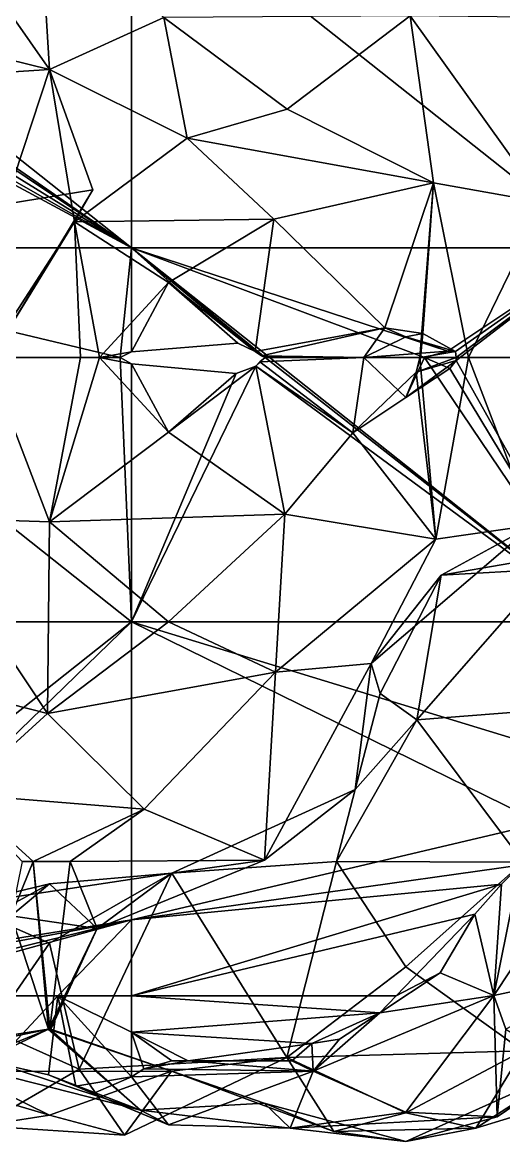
# Model space of a CAD drawing. Extents: x 290095 to 295679, y 4553756 to 4561441.
# Drawn here: x 295108.4 to 295159.5, y 4559572.1 to 4559690.8 of the extents above; entities that cross this region are included whole.
import ezdxf

# ---------------------------------------------------------------- set-up
doc = ezdxf.new("R2010")
doc.units = 0
doc.layers.add('Au_ppm_Pref_-_0_5', color=7, linetype='CONTINUOUS')

msp = doc.modelspace()

# ---------------------------------------------------------------- linework, layer by layer
at = {"layer": 'Au_ppm_Pref_-_0_5'}
for points in [[(295120, 4559666.93, 1892.33), (295081.18, 4559693.82, 1886.06), (295070, 4559706.61, 1882.88)], [(295070, 4559706.61, 1882.88), (295120, 4559706.61, 1879.09), (295120, 4559666.93, 1892.33)], [(295098.71, 4559703.86, 1881.14), (295111.29, 4559685.85, 1881.07), (295110.01, 4559706.68, 1878.78)], [(295123.42, 4559691.35, 1877.44), (295110.01, 4559706.68, 1878.78), (295111.29, 4559685.85, 1881.07)], [(295120, 4559706.61, 1879.09), (295170, 4559706.61, 1889.32), (295170, 4559666.93, 1887.9)], [(295170, 4559666.93, 1887.9), (295120, 4559666.93, 1892.33), (295120, 4559706.61, 1879.09)], [(295090.72, 4559690.91, 1882.77), (295111.29, 4559685.85, 1881.07), (295098.71, 4559703.86, 1881.14)], [(295120, 4559666.93, 1892.33), (295081.18, 4559692.96, 1886.29), (295081.18, 4559693.82, 1886.06)], [(295120, 4559666.93, 1892.33), (295081.18, 4559690.91, 1886.85), (295081.18, 4559692.96, 1886.29)], [(295149.56, 4559691.53, 1877.06), (295123.42, 4559691.35, 1877.44), (295136.51, 4559681.63, 1879.67)], [(295149.56, 4559691.53, 1877.06), (295136.51, 4559681.63, 1879.67), (295152.01, 4559673.81, 1883.41)], [(295161.85, 4559691.4, 1870.7), (295149.56, 4559691.53, 1877.06), (295163.74, 4559671.74, 1877.46)], [(295163.74, 4559671.74, 1877.46), (295149.56, 4559691.53, 1877.06), (295152.01, 4559673.81, 1883.41)], [(295078.98, 4559690.32, 1887.07), (295120, 4559666.93, 1892.33), (295077.36, 4559689.88, 1887.23)], [(295120, 4559666.93, 1892.33), (295078.98, 4559690.32, 1887.07), (295081.18, 4559690.91, 1886.85)], [(295090.72, 4559690.91, 1882.77), (295096.45, 4559684.9, 1877.76), (295111.29, 4559685.85, 1881.07)], [(295123.42, 4559691.35, 1877.44), (295111.29, 4559685.85, 1881.07), (295125.9, 4559678.54, 1883.64)], [(295123.42, 4559691.35, 1877.44), (295125.9, 4559678.54, 1883.64), (295136.51, 4559681.63, 1879.67)], [(295120, 4559666.93, 1892.33), (295070, 4559666.93, 1893.68), (295077.36, 4559689.88, 1887.23)], [(295096.45, 4559684.9, 1877.76), (295106.61, 4559671.54, 1877.34), (295111.29, 4559685.85, 1881.07)], [(295106.61, 4559671.54, 1877.34), (295115.88, 4559673.09, 1882.77), (295111.29, 4559685.85, 1881.07)], [(295115.88, 4559673.09, 1882.77), (295113.95, 4559669.66, 1887.72), (295111.29, 4559685.85, 1881.07)], [(295111.29, 4559685.85, 1881.07), (295113.95, 4559669.66, 1887.72), (295125.9, 4559678.54, 1883.64)], [(295152.01, 4559673.81, 1883.41), (295136.51, 4559681.63, 1879.67), (295125.9, 4559678.54, 1883.64)], [(295135.09, 4559669.96, 1887.14), (295125.9, 4559678.54, 1883.64), (295113.95, 4559669.66, 1887.72)], [(295152.01, 4559673.81, 1883.41), (295125.9, 4559678.54, 1883.64), (295135.09, 4559669.96, 1887.14)], [(295152.01, 4559673.81, 1883.41), (295135.09, 4559669.96, 1887.14), (295146.87, 4559658.44, 1888.71)], [(295152.01, 4559673.81, 1883.41), (295146.87, 4559658.44, 1888.71), (295150.91, 4559657.83, 1888.71)], [(295150.91, 4559657.83, 1888.71), (295150.56, 4559655.28, 1888.02), (295152.01, 4559673.81, 1883.41)], [(295155.75, 4559655.28, 1881.79), (295152.01, 4559673.81, 1883.41), (295150.56, 4559655.28, 1888.02)], [(295163.74, 4559671.74, 1877.46), (295152.01, 4559673.81, 1883.41), (295155.75, 4559655.28, 1881.79)], [(295106.54, 4559657.54, 1882.01), (295113.95, 4559669.66, 1887.72), (295115.88, 4559673.09, 1882.77)], [(295106.54, 4559657.54, 1882.01), (295115.88, 4559673.09, 1882.77), (295106.61, 4559671.54, 1877.34)], [(295155.75, 4559655.28, 1881.79), (295168.23, 4559655.28, 1875.46), (295163.74, 4559671.74, 1877.46)], [(295106.54, 4559657.54, 1882.01), (295104.62, 4559655.28, 1885.92), (295113.95, 4559669.66, 1887.72)], [(295104.62, 4559655.28, 1885.92), (295114.58, 4559655.28, 1888.71), (295113.95, 4559669.66, 1887.72)], [(295113.95, 4559669.66, 1887.72), (295123.91, 4559663.23, 1891.36), (295135.09, 4559669.96, 1887.14)], [(295113.95, 4559669.66, 1887.72), (295116.59, 4559655.28, 1892.15), (295123.91, 4559663.23, 1891.36)], [(295114.58, 4559655.28, 1888.71), (295116.59, 4559655.28, 1892.15), (295113.95, 4559669.66, 1887.72)], [(295133.12, 4559655.91, 1892.75), (295135.09, 4559669.96, 1887.14), (295123.91, 4559663.23, 1891.36)], [(295146.87, 4559658.44, 1888.71), (295135.09, 4559669.96, 1887.14), (295133.12, 4559655.91, 1892.75)], [(295070, 4559666.93, 1893.68), (295118.8, 4559655.28, 1892.27), (295120, 4559627.24, 1892)], [(295070, 4559666.93, 1893.68), (295120, 4559666.93, 1892.33), (295118.8, 4559655.28, 1892.27)], [(295120, 4559627.24, 1892), (295070, 4559627.24, 1888.21), (295070, 4559666.93, 1893.68)], [(295118.8, 4559655.28, 1892.27), (295120, 4559666.93, 1892.33), (295120, 4559655.88, 1892.24)], [(295131.26, 4559656.82, 1892.68), (295120, 4559666.93, 1892.33), (295133.12, 4559655.91, 1892.75)], [(295120, 4559666.93, 1892.33), (295134.18, 4559655.28, 1892.78), (295133.12, 4559655.91, 1892.75)], [(295120, 4559655.88, 1892.24), (295120, 4559666.93, 1892.33), (295131.26, 4559656.82, 1892.68)], [(295120, 4559666.93, 1892.33), (295170, 4559627.24, 1893.94), (295134.18, 4559655.28, 1892.78)], [(295151.06, 4559655.28, 1891.35), (295120, 4559666.93, 1892.33), (295153.56, 4559655.95, 1891.03)], [(295120, 4559666.93, 1892.33), (295151.06, 4559655.28, 1891.35), (295170, 4559627.24, 1893.94)], [(295120, 4559666.93, 1892.33), (295170, 4559666.93, 1887.9), (295153.56, 4559655.95, 1891.03)], [(295153.56, 4559655.95, 1891.03), (295170, 4559666.93, 1887.9), (295154.35, 4559655.92, 1890.96)], [(295154.35, 4559655.92, 1890.96), (295170, 4559666.93, 1887.9), (295154.43, 4559655.28, 1891.05)], [(295154.42, 4559654.96, 1891.1), (295170, 4559666.93, 1887.9), (295170, 4559627.24, 1893.94)], [(295154.43, 4559655.28, 1891.05), (295170, 4559666.93, 1887.9), (295154.42, 4559654.96, 1891.1)], [(295123.91, 4559663.23, 1891.36), (295116.59, 4559655.28, 1892.15), (295120, 4559655.88, 1892.24)], [(295131.26, 4559656.82, 1892.68), (295123.91, 4559663.23, 1891.36), (295120, 4559655.88, 1892.24)], [(295133.12, 4559655.91, 1892.75), (295123.91, 4559663.23, 1891.36), (295131.26, 4559656.82, 1892.68)], [(295146.87, 4559658.44, 1888.71), (295133.12, 4559655.91, 1892.75), (295133.78, 4559655.45, 1892.77)], [(295146.87, 4559658.44, 1888.71), (295133.78, 4559655.45, 1892.77), (295144.65, 4559655.28, 1890.81)], [(295146.87, 4559658.44, 1888.71), (295144.65, 4559655.28, 1890.81), (295149.11, 4559657.48, 1889.44)], [(295146.87, 4559658.44, 1888.71), (295149.11, 4559657.48, 1889.44), (295150.91, 4559657.83, 1888.71)], [(295144.65, 4559655.28, 1890.81), (295153.56, 4559655.95, 1891.03), (295149.11, 4559657.48, 1889.44)], [(295154.35, 4559655.92, 1890.96), (295150.91, 4559657.83, 1888.71), (295149.11, 4559657.48, 1889.44)], [(295153.56, 4559655.95, 1891.03), (295154.35, 4559655.92, 1890.96), (295149.11, 4559657.48, 1889.44)], [(295150.56, 4559655.28, 1888.02), (295150.91, 4559657.83, 1888.71), (295150.64, 4559655.28, 1888.71)], [(295154.35, 4559655.92, 1890.96), (295150.64, 4559655.28, 1888.71), (295150.91, 4559657.83, 1888.71)], [(295120, 4559655.88, 1892.24), (295116.59, 4559655.28, 1892.15), (295118.8, 4559655.28, 1892.27)], [(295133.12, 4559655.91, 1892.75), (295134.18, 4559655.28, 1892.78), (295133.78, 4559655.45, 1892.77)], [(295144.65, 4559655.28, 1890.81), (295151.06, 4559655.28, 1891.35), (295153.56, 4559655.95, 1891.03)], [(295154.35, 4559655.92, 1890.96), (295154.43, 4559655.28, 1891.05), (295150.64, 4559655.28, 1888.71)], [(295104.62, 4559655.28, 1885.92), (295097.25, 4559638.29, 1883.38), (295111.3, 4559637.86, 1888.23)], [(295104.62, 4559655.28, 1885.92), (295111.3, 4559637.86, 1888.23), (295114.58, 4559655.28, 1888.71)], [(295111.3, 4559637.86, 1888.23), (295123.91, 4559647.35, 1891.35), (295116.59, 4559655.28, 1892.15)], [(295111.3, 4559637.86, 1888.23), (295116.59, 4559655.28, 1892.15), (295114.58, 4559655.28, 1888.71)], [(295118.8, 4559655.28, 1892.27), (295116.59, 4559655.28, 1892.15), (295120, 4559654.6, 1892.23)], [(295116.59, 4559655.28, 1892.15), (295123.91, 4559647.35, 1891.35), (295120, 4559654.6, 1892.23)], [(295120, 4559627.24, 1892), (295118.8, 4559655.28, 1892.27), (295120, 4559654.6, 1892.23)], [(295133.2, 4559654.36, 1892.74), (295133.62, 4559654.82, 1892.76), (295134.18, 4559655.28, 1892.78)], [(295134.18, 4559655.28, 1892.78), (295170, 4559627.24, 1893.94), (295133.2, 4559654.36, 1892.74)], [(295133.2, 4559654.36, 1892.74), (295143.46, 4559647.29, 1888.71), (295133.62, 4559654.82, 1892.76)], [(295134.18, 4559655.28, 1892.78), (295133.62, 4559654.82, 1892.76), (295144.65, 4559655.28, 1890.81)], [(295133.62, 4559654.82, 1892.76), (295143.46, 4559647.29, 1888.71), (295144.65, 4559655.28, 1890.81)], [(295134.18, 4559655.28, 1892.78), (295144.65, 4559655.28, 1890.81), (295133.78, 4559655.45, 1892.77)], [(295143.46, 4559647.29, 1888.71), (295149.11, 4559651.05, 1890.11), (295144.65, 4559655.28, 1890.81)], [(295151.06, 4559655.28, 1891.35), (295144.65, 4559655.28, 1890.81), (295149.11, 4559651.05, 1890.11)], [(295149.11, 4559651.05, 1890.11), (295153.77, 4559654.12, 1891.29), (295151.06, 4559655.28, 1891.35)], [(295149.11, 4559651.05, 1890.11), (295154.42, 4559654.96, 1891.1), (295153.77, 4559654.12, 1891.29)], [(295150.19, 4559653.74, 1888.71), (295154.42, 4559654.96, 1891.1), (295149.11, 4559651.05, 1890.11)], [(295154.43, 4559655.28, 1891.05), (295154.42, 4559654.96, 1891.1), (295150.19, 4559653.74, 1888.71)], [(295154.43, 4559655.28, 1891.05), (295150.19, 4559653.74, 1888.71), (295150.64, 4559655.28, 1888.71)], [(295150.56, 4559655.28, 1888.02), (295150.19, 4559653.74, 1888.71), (295152.28, 4559635.99, 1882.92)], [(295150.19, 4559653.74, 1888.71), (295150.56, 4559655.28, 1888.02), (295150.64, 4559655.28, 1888.71)], [(295152.28, 4559635.99, 1882.92), (295155.75, 4559655.28, 1881.79), (295150.56, 4559655.28, 1888.02)], [(295170, 4559627.24, 1893.94), (295151.06, 4559655.28, 1891.35), (295153.77, 4559654.12, 1891.29)], [(295162.56, 4559637.5, 1877.12), (295155.75, 4559655.28, 1881.79), (295152.28, 4559635.99, 1882.92)], [(295153.77, 4559654.12, 1891.29), (295154.42, 4559654.96, 1891.1), (295170, 4559627.24, 1893.94)], [(295162.56, 4559637.5, 1877.12), (295168.23, 4559655.28, 1875.46), (295155.75, 4559655.28, 1881.79)], [(295120, 4559654.6, 1892.23), (295131.08, 4559653.58, 1892.65), (295120, 4559627.24, 1892)], [(295120, 4559654.6, 1892.23), (295123.91, 4559647.35, 1891.35), (295131.08, 4559653.58, 1892.65)], [(295131.08, 4559653.58, 1892.65), (295133.2, 4559654.36, 1892.74), (295120, 4559627.24, 1892)], [(295120, 4559627.24, 1892), (295133.2, 4559654.36, 1892.74), (295170, 4559627.24, 1893.94)], [(295131.08, 4559653.58, 1892.65), (295123.91, 4559647.35, 1891.35), (295133.2, 4559654.36, 1892.74)], [(295133.2, 4559654.36, 1892.74), (295123.91, 4559647.35, 1891.35), (295136.27, 4559638.66, 1888.2)], [(295136.27, 4559638.66, 1888.2), (295143.46, 4559647.29, 1888.71), (295133.2, 4559654.36, 1892.74)], [(295150.19, 4559653.74, 1888.71), (295149.11, 4559651.05, 1890.11), (295143.46, 4559647.29, 1888.71)], [(295152.28, 4559635.99, 1882.92), (295150.19, 4559653.74, 1888.71), (295143.46, 4559647.29, 1888.71)], [(295111.3, 4559637.86, 1888.23), (295136.27, 4559638.66, 1888.2), (295123.91, 4559647.35, 1891.35)], [(295152.28, 4559635.99, 1882.92), (295143.46, 4559647.29, 1888.71), (295136.27, 4559638.66, 1888.2)], [(295097.25, 4559638.29, 1883.38), (295091.48, 4559622.5, 1882.39), (295111.07, 4559617.5, 1885.09)], [(295097.25, 4559638.29, 1883.38), (295111.07, 4559617.5, 1885.09), (295111.3, 4559637.86, 1888.23)], [(295111.3, 4559637.86, 1888.23), (295123.91, 4559627.22, 1886.18), (295136.27, 4559638.66, 1888.2)], [(295135.26, 4559621.9, 1882.46), (295136.27, 4559638.66, 1888.2), (295123.91, 4559627.22, 1886.18)], [(295135.26, 4559621.9, 1882.46), (295152.28, 4559635.99, 1882.92), (295136.27, 4559638.66, 1888.2)], [(295123.91, 4559627.22, 1886.18), (295111.3, 4559637.86, 1888.23), (295111.07, 4559617.5, 1885.09)], [(295145.41, 4559622.83, 1875.56), (295162.56, 4559637.5, 1877.12), (295152.28, 4559635.99, 1882.92)], [(295162.56, 4559637.5, 1877.12), (295145.41, 4559622.83, 1875.56), (295152.84, 4559632.17, 1870.89)], [(295175.01, 4559636.01, 1870.9), (295162.56, 4559637.5, 1877.12), (295152.84, 4559632.17, 1870.89)], [(295145.41, 4559622.83, 1875.56), (295152.28, 4559635.99, 1882.92), (295135.26, 4559621.9, 1882.46)], [(295175.01, 4559636.01, 1870.9), (295152.84, 4559632.17, 1870.89), (295164.26, 4559632.83, 1865.28)], [(295152.84, 4559632.17, 1870.89), (295145.41, 4559622.83, 1875.56), (295146.37, 4559619.64, 1870.89)], [(295152.84, 4559632.17, 1870.89), (295146.37, 4559619.64, 1870.89), (295150.25, 4559616.82, 1866.43)], [(295152.84, 4559632.17, 1870.89), (295150.25, 4559616.82, 1866.43), (295164.26, 4559632.83, 1865.28)], [(295164.26, 4559632.83, 1865.28), (295150.25, 4559616.82, 1866.43), (295173.41, 4559618.64, 1863.63)], [(295120, 4559627.24, 1892), (295073.98, 4559590.71, 1890.78), (295070, 4559627.24, 1888.21)], [(295073.98, 4559590.71, 1890.78), (295120, 4559627.24, 1892), (295080.88, 4559589.31, 1891.72)], [(295120, 4559627.24, 1892), (295120, 4559595.63, 1895.47), (295080.88, 4559589.31, 1891.72)], [(295111.07, 4559617.5, 1885.09), (295135.26, 4559621.9, 1882.46), (295123.91, 4559627.22, 1886.18)], [(295120, 4559627.24, 1892), (295163.49, 4559605.87, 1895.02), (295120, 4559595.63, 1895.47)], [(295120, 4559627.24, 1892), (295164.76, 4559613.54, 1894.59), (295163.49, 4559605.87, 1895.02)], [(295120, 4559627.24, 1892), (295170, 4559627.24, 1893.94), (295164.76, 4559613.54, 1894.59)], [(295145.41, 4559622.83, 1875.56), (295135.26, 4559621.9, 1882.46), (295134.1, 4559601.95, 1876.17)], [(295145.41, 4559622.83, 1875.56), (295134.1, 4559601.95, 1876.17), (295143.72, 4559609.44, 1870.89)], [(295145.41, 4559622.83, 1875.56), (295143.72, 4559609.44, 1870.89), (295146.37, 4559619.64, 1870.89)], [(295091.48, 4559622.5, 1882.39), (295101.68, 4559608.95, 1881.79), (295111.07, 4559617.5, 1885.09)], [(295135.26, 4559621.9, 1882.46), (295111.07, 4559617.5, 1885.09), (295121.35, 4559607.37, 1882.12)], [(295135.26, 4559621.9, 1882.46), (295121.35, 4559607.37, 1882.12), (295134.1, 4559601.95, 1876.17)], [(295150.25, 4559616.82, 1866.43), (295146.37, 4559619.64, 1870.89), (295143.72, 4559609.44, 1870.89)], [(295150.25, 4559616.82, 1866.43), (295161.52, 4559601.72, 1864.73), (295173.41, 4559618.64, 1863.63)], [(295121.35, 4559607.37, 1882.12), (295111.07, 4559617.5, 1885.09), (295101.68, 4559608.95, 1881.79)], [(295141.75, 4559601.82, 1867.42), (295161.52, 4559601.72, 1864.73), (295150.25, 4559616.82, 1866.43)], [(295150.25, 4559616.82, 1866.43), (295143.72, 4559609.44, 1870.89), (295141.75, 4559601.82, 1867.42)], [(295101.68, 4559608.95, 1881.79), (295108.4, 4559601.82, 1876.83), (295109.57, 4559601.82, 1877.65)], [(295121.35, 4559607.37, 1882.12), (295101.68, 4559608.95, 1881.79), (295109.57, 4559601.82, 1877.65)], [(295141.75, 4559601.82, 1867.42), (295143.72, 4559609.44, 1870.89), (295124.26, 4559600.57, 1871.11)], [(295124.26, 4559600.57, 1871.11), (295143.72, 4559609.44, 1870.89), (295134.1, 4559601.95, 1876.17)], [(295121.35, 4559607.37, 1882.12), (295109.57, 4559601.82, 1877.65), (295113.49, 4559601.82, 1877.85)], [(295121.35, 4559607.37, 1882.12), (295113.49, 4559601.82, 1877.85), (295134.1, 4559601.95, 1876.17)], [(295120, 4559595.63, 1895.47), (295163.49, 4559605.87, 1895.02), (295161.21, 4559601.43, 1895.47)], [(295168.9, 4559603.39, 1893.46), (295158.43, 4559587.57, 1893.34), (295161.21, 4559601.43, 1895.47)], [(295171.93, 4559590.48, 1887.66), (295158.43, 4559587.57, 1893.34), (295168.9, 4559603.39, 1893.46)], [(295111.21, 4559584, 1882.72), (295109.57, 4559601.82, 1877.65), (295107.23, 4559596.05, 1876.83)], [(295108.4, 4559601.82, 1876.83), (295107.23, 4559596.05, 1876.83), (295109.57, 4559601.82, 1877.65)], [(295111.21, 4559584, 1882.72), (295111.28, 4559584.05, 1882.77), (295109.57, 4559601.82, 1877.65)], [(295111.35, 4559584.06, 1882.77), (295113.49, 4559601.82, 1877.85), (295109.57, 4559601.82, 1877.65)], [(295111.35, 4559584.06, 1882.77), (295109.57, 4559601.82, 1877.65), (295111.28, 4559584.05, 1882.77)], [(295111.35, 4559584.06, 1882.77), (295116.34, 4559594.7, 1876.83), (295113.49, 4559601.82, 1877.85)], [(295134.1, 4559601.95, 1876.17), (295113.49, 4559601.82, 1877.85), (295116.34, 4559594.7, 1876.83)], [(295116.34, 4559594.7, 1876.83), (295124.26, 4559600.57, 1871.11), (295134.1, 4559601.95, 1876.17)], [(295120, 4559595.63, 1895.47), (295161.21, 4559601.43, 1895.47), (295159.23, 4559599.41, 1895.66)], [(295124.26, 4559600.57, 1871.11), (295136.46, 4559580.99, 1870.19), (295141.75, 4559601.82, 1867.42)], [(295141.75, 4559601.82, 1867.42), (295136.46, 4559580.99, 1870.19), (295149.11, 4559590.64, 1867.16)], [(295149.11, 4559590.64, 1867.16), (295161.52, 4559601.72, 1864.73), (295141.75, 4559601.82, 1867.42)], [(295161.5, 4559581.73, 1870.64), (295161.52, 4559601.72, 1864.73), (295149.11, 4559590.64, 1867.16)], [(295161.21, 4559601.43, 1895.47), (295158.43, 4559587.57, 1893.34), (295159.23, 4559599.41, 1895.66)], [(295101.97, 4559597.21, 1870.89), (295124.26, 4559600.57, 1871.11), (295111.31, 4559599.45, 1876.04)], [(295101.97, 4559597.21, 1870.89), (295111.31, 4559593.12, 1867.85), (295124.26, 4559600.57, 1871.11)], [(295114.44, 4559579.78, 1868), (295124.26, 4559600.57, 1871.11), (295111.31, 4559593.12, 1867.85)], [(295116.34, 4559594.7, 1876.83), (295111.31, 4559599.45, 1876.04), (295124.26, 4559600.57, 1871.11)], [(295114.44, 4559579.78, 1868), (295136.46, 4559580.99, 1870.19), (295124.26, 4559600.57, 1871.11)], [(295098.71, 4559592.53, 1873.98), (295101.97, 4559597.21, 1870.89), (295111.31, 4559599.45, 1876.04)], [(295098.71, 4559592.53, 1873.98), (295111.31, 4559599.45, 1876.04), (295107.23, 4559596.05, 1876.83)], [(295107.23, 4559596.05, 1876.83), (295111.31, 4559599.45, 1876.04), (295116.34, 4559594.7, 1876.83)], [(295120, 4559595.63, 1895.47), (295159.23, 4559599.41, 1895.66), (295120, 4559587.56, 1896.36)], [(295156.42, 4559596.22, 1895.86), (295120, 4559587.56, 1896.36), (295159.23, 4559599.41, 1895.66)], [(295159.23, 4559599.41, 1895.66), (295158.43, 4559587.57, 1893.34), (295156.42, 4559596.22, 1895.86)], [(295101.97, 4559597.21, 1870.89), (295104.98, 4559584, 1867.9), (295111.31, 4559593.12, 1867.85)], [(295083.56, 4559588.77, 1892.08), (295080.88, 4559589.31, 1891.72), (295120, 4559595.63, 1895.47)], [(295089.25, 4559588.08, 1892.81), (295083.56, 4559588.77, 1892.08), (295120, 4559595.63, 1895.47)], [(295090.71, 4559587.56, 1893.03), (295089.25, 4559588.08, 1892.81), (295120, 4559595.63, 1895.47)], [(295120, 4559595.63, 1895.47), (295112.2, 4559587.56, 1895.47), (295090.71, 4559587.56, 1893.03)], [(295111.21, 4559584, 1882.72), (295107.23, 4559596.05, 1876.83), (295116.34, 4559594.7, 1876.83)], [(295120, 4559595.63, 1895.47), (295120, 4559587.56, 1896.36), (295112.2, 4559587.56, 1895.47)], [(295148.05, 4559587.56, 1896.39), (295120, 4559587.56, 1896.36), (295156.42, 4559596.22, 1895.86)], [(295148.05, 4559587.56, 1896.39), (295156.42, 4559596.22, 1895.86), (295152.73, 4559589.98, 1896.24)], [(295156.42, 4559596.22, 1895.86), (295158.43, 4559587.57, 1893.34), (295152.73, 4559589.98, 1896.24)], [(295111.21, 4559584, 1882.72), (295116.34, 4559594.7, 1876.83), (295111.44, 4559584, 1882.7)], [(295111.35, 4559584.06, 1882.77), (295111.44, 4559584, 1882.7), (295116.34, 4559594.7, 1876.83)], [(295114.44, 4559579.78, 1868), (295111.31, 4559593.12, 1867.85), (295104.98, 4559584, 1867.9)], [(295136.46, 4559580.99, 1870.19), (295161.5, 4559581.73, 1870.64), (295149.11, 4559590.64, 1867.16)], [(295152.73, 4559589.98, 1896.24), (295146.33, 4559585.73, 1895.97), (295148.05, 4559587.56, 1896.39)], [(295158.43, 4559587.57, 1893.34), (295146.33, 4559585.73, 1895.97), (295152.73, 4559589.98, 1896.24)], [(295158.43, 4559587.57, 1893.34), (295171.93, 4559590.48, 1887.66), (295159.7, 4559584, 1888.71)], [(295105.54, 4559580.44, 1893.08), (295090.71, 4559587.56, 1893.03), (295112.2, 4559587.56, 1895.47)], [(295111.21, 4559579.18, 1893.43), (295105.54, 4559580.44, 1893.08), (295112.2, 4559587.56, 1895.47)], [(295114.09, 4559577.95, 1893.47), (295111.21, 4559579.18, 1893.43), (295112.2, 4559587.56, 1895.47)], [(295120, 4559578.96, 1894.38), (295114.09, 4559577.95, 1893.47), (295112.2, 4559587.56, 1895.47)], [(295112.2, 4559587.56, 1895.47), (295120, 4559583.71, 1895.47), (295120, 4559578.96, 1894.38)], [(295112.2, 4559587.56, 1895.47), (295120, 4559587.56, 1896.36), (295120, 4559583.71, 1895.47)], [(295120, 4559587.56, 1896.36), (295148.05, 4559587.56, 1896.39), (295146.33, 4559585.73, 1895.97)], [(295120, 4559587.56, 1896.36), (295146.33, 4559585.73, 1895.97), (295120, 4559583.71, 1895.47)], [(295158.43, 4559587.57, 1893.34), (295139.26, 4559579.57, 1894.91), (295146.33, 4559585.73, 1895.97)], [(295158.43, 4559587.57, 1893.34), (295149.11, 4559575.2, 1891.64), (295139.26, 4559579.57, 1894.91)], [(295158.78, 4559574.72, 1887.24), (295149.11, 4559575.2, 1891.64), (295158.43, 4559587.57, 1893.34)], [(295159.7, 4559584, 1888.71), (295158.78, 4559574.72, 1887.24), (295158.43, 4559587.57, 1893.34)], [(295146.33, 4559585.73, 1895.97), (295139.13, 4559582.48, 1895.74), (295120, 4559583.71, 1895.47)], [(295146.33, 4559585.73, 1895.97), (295142.05, 4559582.95, 1895.81), (295139.13, 4559582.48, 1895.74)], [(295146.33, 4559585.73, 1895.97), (295139.26, 4559579.57, 1894.91), (295142.05, 4559582.95, 1895.81)], [(295111.18, 4559584, 1882.77), (295084.77, 4559578.49, 1882.15), (295096.35, 4559581.68, 1889.05)], [(295111.18, 4559584, 1882.77), (295098.71, 4559578.97, 1878.5), (295084.77, 4559578.49, 1882.15)], [(295111.18, 4559584, 1882.77), (295096.35, 4559581.68, 1889.05), (295111.17, 4559584, 1882.83)], [(295111.17, 4559584, 1882.83), (295096.35, 4559581.68, 1889.05), (295120.95, 4559575.43, 1887.24)], [(295111.18, 4559584, 1882.77), (295111.21, 4559584, 1882.72), (295098.71, 4559578.97, 1878.5)], [(295111.21, 4559584, 1882.72), (295101.87, 4559579.53, 1876.83), (295098.71, 4559578.97, 1878.5)], [(295111.21, 4559584, 1882.72), (295124.24, 4559579.57, 1876.73), (295101.87, 4559579.53, 1876.83)], [(295104.06, 4559573.75, 1870.89), (295114.44, 4559579.78, 1868), (295104.98, 4559584, 1867.9)], [(295111.28, 4559584.05, 1882.77), (295111.17, 4559584, 1882.83), (295111.31, 4559584.03, 1882.77)], [(295111.18, 4559584, 1882.77), (295111.17, 4559584, 1882.83), (295111.28, 4559584.05, 1882.77)], [(295111.34, 4559584, 1882.78), (295111.31, 4559584.03, 1882.77), (295111.17, 4559584, 1882.83)], [(295111.17, 4559584, 1882.83), (295120.95, 4559575.43, 1887.24), (295111.34, 4559584, 1882.78)], [(295111.28, 4559584.05, 1882.77), (295111.21, 4559584, 1882.72), (295111.18, 4559584, 1882.77)], [(295111.21, 4559584, 1882.72), (295111.44, 4559584, 1882.7), (295124.24, 4559579.57, 1876.73)], [(295111.28, 4559584.05, 1882.77), (295111.31, 4559584.03, 1882.77), (295111.35, 4559584.06, 1882.77)], [(295111.35, 4559584.06, 1882.77), (295111.31, 4559584.03, 1882.77), (295111.34, 4559584, 1882.78)], [(295111.35, 4559584.06, 1882.77), (295111.34, 4559584, 1882.78), (295111.42, 4559584, 1882.77)], [(295111.42, 4559584, 1882.77), (295111.34, 4559584, 1882.78), (295120.95, 4559575.43, 1887.24)], [(295111.42, 4559584, 1882.77), (295111.44, 4559584, 1882.7), (295111.35, 4559584.06, 1882.77)], [(295111.42, 4559584, 1882.77), (295120.95, 4559575.43, 1887.24), (295134.08, 4559576.16, 1881.29)], [(295111.42, 4559584, 1882.77), (295134.08, 4559576.16, 1881.29), (295124.24, 4559579.57, 1876.73)], [(295111.42, 4559584, 1882.77), (295124.24, 4559579.57, 1876.73), (295111.44, 4559584, 1882.7)], [(295121.32, 4559579.79, 1894.78), (295120, 4559578.96, 1894.38), (295120, 4559583.71, 1895.47)], [(295124.28, 4559580.64, 1895.44), (295121.32, 4559579.79, 1894.78), (295120, 4559583.71, 1895.47)], [(295120, 4559583.71, 1895.47), (295139.13, 4559582.48, 1895.74), (295126.01, 4559580.64, 1895.47)], [(295126.01, 4559580.64, 1895.47), (295124.28, 4559580.64, 1895.44), (295120, 4559583.71, 1895.47)], [(295159.7, 4559584, 1888.71), (295166.38, 4559579.88, 1882.64), (295158.78, 4559574.72, 1887.24)], [(295139.13, 4559582.48, 1895.74), (295136.99, 4559580.64, 1895.65), (295126.01, 4559580.64, 1895.47)], [(295139.13, 4559582.48, 1895.74), (295139.26, 4559579.57, 1894.91), (295136.99, 4559580.64, 1895.65)], [(295139.26, 4559579.57, 1894.91), (295139.13, 4559582.48, 1895.74), (295142.05, 4559582.95, 1895.81)], [(295120.95, 4559575.43, 1887.24), (295096.35, 4559581.68, 1889.05), (295105.54, 4559580.44, 1893.08)], [(295119.27, 4559572.75, 1870.89), (295136.46, 4559580.99, 1870.19), (295114.44, 4559579.78, 1868)], [(295136.46, 4559580.99, 1870.19), (295119.27, 4559572.75, 1870.89), (295124.24, 4559579.57, 1876.73)], [(295136.46, 4559580.99, 1870.19), (295124.24, 4559579.57, 1876.73), (295141.44, 4559573.17, 1876.83)], [(295136.46, 4559580.99, 1870.19), (295149.11, 4559575.13, 1873.87), (295161.5, 4559581.73, 1870.64)], [(295149.11, 4559575.13, 1873.87), (295136.46, 4559580.99, 1870.19), (295141.44, 4559573.17, 1876.83)], [(295156.53, 4559573.5, 1876.83), (295161.5, 4559581.73, 1870.64), (295149.11, 4559575.13, 1873.87)], [(295175.07, 4559579.18, 1877.23), (295161.5, 4559581.73, 1870.64), (295156.53, 4559573.5, 1876.83)], [(295120.95, 4559575.43, 1887.24), (295105.54, 4559580.44, 1893.08), (295111.21, 4559579.18, 1893.43)], [(295120, 4559578.96, 1894.38), (295121.32, 4559579.79, 1894.78), (295139.26, 4559579.57, 1894.91)], [(295126.01, 4559580.64, 1895.47), (295121.32, 4559579.79, 1894.78), (295124.28, 4559580.64, 1895.44)], [(295139.26, 4559579.57, 1894.91), (295121.32, 4559579.79, 1894.78), (295126.01, 4559580.64, 1895.47)], [(295139.26, 4559579.57, 1894.91), (295126.01, 4559580.64, 1895.47), (295136.99, 4559580.64, 1895.65)], [(295166.38, 4559579.88, 1882.64), (295149.11, 4559572.08, 1882.87), (295158.78, 4559574.72, 1887.24)], [(295149.11, 4559572.08, 1882.87), (295166.38, 4559579.88, 1882.64), (295156.53, 4559573.5, 1876.83)], [(295166.38, 4559579.88, 1882.64), (295175.07, 4559579.18, 1877.23), (295156.53, 4559573.5, 1876.83)], [(295098.71, 4559578.61, 1875.03), (295101.87, 4559579.53, 1876.83), (295111.31, 4559574.9, 1873.92)], [(295098.71, 4559578.61, 1875.03), (295111.31, 4559574.9, 1873.92), (295104.06, 4559573.75, 1870.89)], [(295101.87, 4559579.53, 1876.83), (295124.24, 4559579.57, 1876.73), (295111.31, 4559574.9, 1873.92)], [(295104.06, 4559573.75, 1870.89), (295119.27, 4559572.75, 1870.89), (295114.44, 4559579.78, 1868)], [(295111.21, 4559579.18, 1893.43), (295114.09, 4559577.95, 1893.47), (295123.91, 4559573.86, 1892.09)], [(295120.95, 4559575.43, 1887.24), (295111.21, 4559579.18, 1893.43), (295123.91, 4559573.86, 1892.09)], [(295111.31, 4559574.9, 1873.92), (295124.24, 4559579.57, 1876.73), (295119.27, 4559572.75, 1870.89)], [(295120, 4559578.96, 1894.38), (295115.93, 4559577.17, 1893.5), (295114.09, 4559577.95, 1893.47)], [(295115.93, 4559577.17, 1893.5), (295120, 4559578.96, 1894.38), (295123.91, 4559573.86, 1892.09)], [(295123.91, 4559573.86, 1892.09), (295120, 4559578.96, 1894.38), (295139.26, 4559579.57, 1894.91)], [(295136.84, 4559573.51, 1887.8), (295123.91, 4559573.86, 1892.09), (295139.26, 4559579.57, 1894.91)], [(295141.44, 4559573.17, 1876.83), (295124.24, 4559579.57, 1876.73), (295134.08, 4559576.16, 1881.29)], [(295149.11, 4559575.2, 1891.64), (295136.84, 4559573.51, 1887.8), (295139.26, 4559579.57, 1894.91)], [(295114.09, 4559577.95, 1893.47), (295115.93, 4559577.17, 1893.5), (295123.91, 4559573.86, 1892.09)], [(295134.08, 4559576.16, 1881.29), (295120.95, 4559575.43, 1887.24), (295136.84, 4559573.51, 1887.8)], [(295136.84, 4559573.51, 1887.8), (295120.95, 4559575.43, 1887.24), (295123.91, 4559573.86, 1892.09)], [(295149.11, 4559572.08, 1882.87), (295141.44, 4559573.17, 1876.83), (295134.08, 4559576.16, 1881.29)], [(295134.08, 4559576.16, 1881.29), (295136.84, 4559573.51, 1887.8), (295149.11, 4559572.08, 1882.87)], [(295158.78, 4559574.72, 1887.24), (295136.84, 4559573.51, 1887.8), (295149.11, 4559575.2, 1891.64)], [(295149.11, 4559575.13, 1873.87), (295141.44, 4559573.17, 1876.83), (295156.53, 4559573.5, 1876.83)], [(295111.31, 4559574.9, 1873.92), (295119.27, 4559572.75, 1870.89), (295104.06, 4559573.75, 1870.89)], [(295136.84, 4559573.51, 1887.8), (295158.78, 4559574.72, 1887.24), (295149.11, 4559572.08, 1882.87)], [(295156.53, 4559573.5, 1876.83), (295141.44, 4559573.17, 1876.83), (295149.11, 4559572.08, 1882.87)]]:
    msp.add_3dface(points, dxfattribs=at)

doc.saveas('drawing.dxf')
